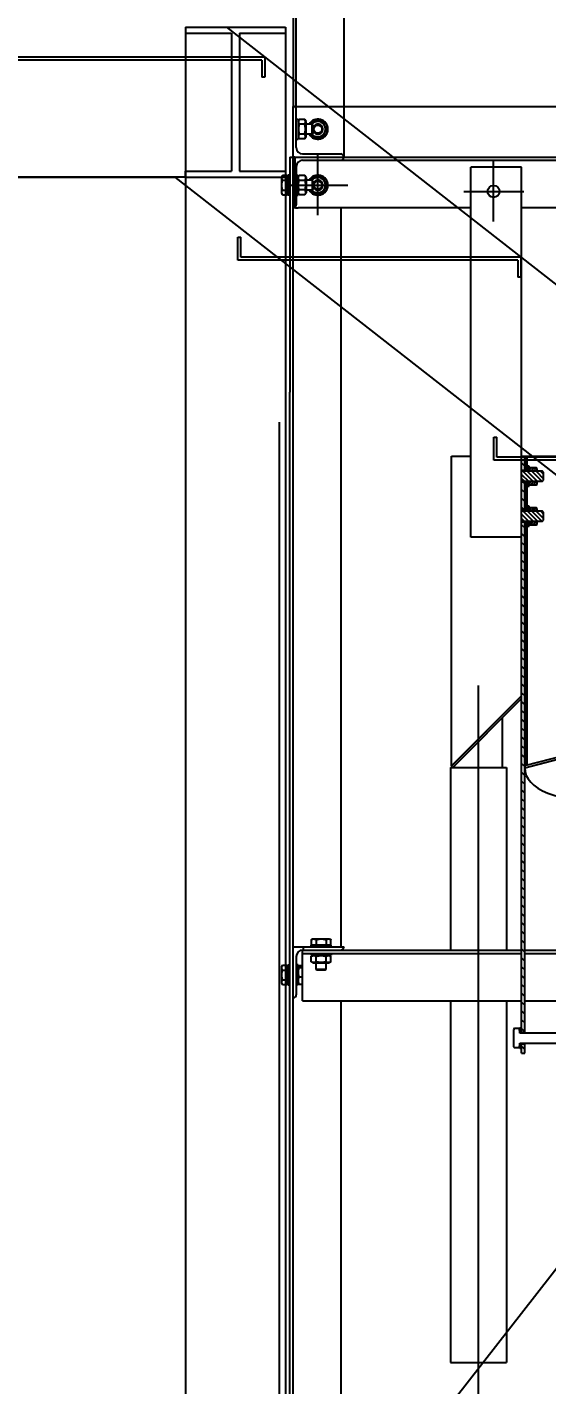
# Model space of a CAD drawing. Extents: x -24065 to -11187, y -102841 to -92978.
# Drawn here: x -14768 to -14248, y -96763 to -95405 of the extents above; entities that cross this region are included whole.
import ezdxf

# ---------------------------------------------------------------- set-up
doc = ezdxf.new("R2010")
doc.units = 0
doc.header["$LTSCALE"] = 200
doc.header["$MEASUREMENT"] = 0
doc.header["$PDMODE"] = 35
doc.header["$PDSIZE"] = 5
doc.linetypes.add('CENTER', pattern=[2, 1.25, -0.25, 0.25, -0.25])
for name, color, linetype in [('DIM', 1, 'Continuous'), ('HACH', 9, 'Continuous'), ('M3', 3, 'Continuous'), ('M4', 4, 'Continuous'), ('MC1', 8, 'CENTER')]:
    doc.layers.add(name, color=color, linetype=linetype)
doc.styles.add('ROMANS', font='romans.shx')
doc.dimstyles.new('CEMI-1. 25', dxfattribs={"dimscale": 25, "dimtxt": 2.5, "dimasz": 2.5, "dimexe": 1, "dimexo": 1, "dimtad": 1, "dimdec": 0, "dimtxsty": 'ROMANS', "dimcen": 0, "dimclrd": 1, "dimclre": 1, "dimclrt": 3, "dimadec": 0, "dimazin": 2, "dimtfac": 1, "dimtdec": 0, "dimtmove": 0, "dimatfit": 3, "dimfxl": 1.25, "dimlwd": -1, "dimlwe": -1, "dimarcsym": 1})
pattern_1 = [(135, (20243.7777, 1863.793), (-2.2097087, -2.2097087), [])]
pattern_2 = [(45, (20243.7777, 1863.793), (-1.32582521, 1.32582521), [])]

# ---------------------------------------------------------------- blocks, each defined once
blk = doc.blocks.new('iss')
at = {"layer": 'HACH'}
h = blk.add_hatch(dxfattribs=at)
h.set_pattern_fill('ANSI31', color=256, scale=50, style=0)
h.set_pattern_definition([(135, (-11993.17, 1863.793), (4.4194174, 4.4194174), [])])
h.paths.add_polyline_path([(3790.3, -19454), (3787.1, -19454), (3787.1, -19459.4), (3787.1, -19463), (3790.3, -19463)])
h.paths.add_polyline_path([(3787.1, -18946.9), (3787.1, -18932), (3790.3, -18932), (3790.3, -19175.3), (3790.3, -19177.5), (3790.3, -19443), (3787.1, -19443), (3787.1, -19433.3)])
h.paths.add_polyline_path([(3787.1, -18920), (3787.1, -18892), (3790.3, -18892), (3790.3, -18920)])
h.paths.add_polyline_path([(3787.1, -18880), (3787.1, -18866), (3790.3, -18866), (3790.3, -18880)])
h = blk.add_hatch(dxfattribs=at)
h.set_pattern_fill('ANSI31', color=256, scale=25, angle=90, style=0)
h.set_pattern_definition(pattern_1)
h.paths.add_polyline_path([(3808, -18891), (3809, -18890.1), (3809, -18882), (3808, -18881), (3802.5, -18881), (3794.5, -18881), (3787.1, -18881), (3787.1, -18891), (3794.5, -18891), (3802.5, -18891)])
h = blk.add_hatch(dxfattribs=at)
h.set_pattern_fill('ANSI31', color=256, scale=12.5, style=0)
h.set_pattern_definition([(45, (20243.7777, 1903.793), (-1.10485435, 1.10485435), [])])
h.paths.add_polyline_path([(3794.5, -18876), (3792.8, -18876), (3792.8, -18880.8), (3794.5, -18880.8), (3794.5, -18878.4)])
h.paths.add_polyline_path([(3792.8, -18896), (3794.5, -18896), (3794.5, -18893.7), (3794.5, -18891.3), (3792.8, -18891.3)])
h = blk.add_hatch(dxfattribs=at)
h.set_pattern_fill('ANSI31', color=256, scale=15, style=0)
h.set_pattern_definition(pattern_2)
h.paths.add_polyline_path([(3795, -18894.6), (3802, -18894.6), (3802.5, -18893.7), (3802.5, -18891), (3794.5, -18891), (3794.5, -18891.3), (3794.5, -18893.7)])
h.paths.add_polyline_path([(3802, -18877.5), (3795, -18877.5), (3794.5, -18878.4), (3794.5, -18880.8), (3794.5, -18881), (3802.5, -18881), (3802.5, -18878.4)])
h = blk.add_hatch(dxfattribs=at)
h.set_pattern_fill('ANSI31', color=256, scale=25, angle=90, style=0)
h.set_pattern_definition(pattern_1)
h.paths.add_polyline_path([(3808, -18931), (3809, -18930.1), (3809, -18922), (3808, -18921), (3802.5, -18921), (3794.5, -18921), (3787.1, -18921), (3787.1, -18931), (3794.5, -18931), (3802.5, -18931)])
h = blk.add_hatch(dxfattribs=at)
h.set_pattern_fill('ANSI31', color=256, scale=12.5, style=0)
h.set_pattern_definition([(45, (20243.7777, 1863.793), (-1.10485435, 1.10485435), [])])
h.paths.add_polyline_path([(3794.5, -18916), (3792.8, -18916), (3792.8, -18920.8), (3794.5, -18920.8), (3794.5, -18918.4)])
h.paths.add_polyline_path([(3792.8, -18936), (3794.5, -18936), (3794.5, -18933.7), (3794.5, -18931.3), (3792.8, -18931.3)])
h = blk.add_hatch(dxfattribs=at)
h.set_pattern_fill('ANSI31', color=256, scale=15, style=0)
h.set_pattern_definition(pattern_2)
h.paths.add_polyline_path([(3795, -18934.6), (3802, -18934.6), (3802.5, -18933.7), (3802.5, -18931), (3794.5, -18931), (3794.5, -18931.3), (3794.5, -18933.7)])
h.paths.add_polyline_path([(3802, -18917.5), (3795, -18917.5), (3794.5, -18918.4), (3794.5, -18920.8), (3794.5, -18921), (3802.5, -18921), (3802.5, -18918.4)])
at = {"layer": 'M3'}
for p, q in [((3609.3, -18286.9), (3609.3, -18566.9)), ((3558.5, -18337.7), (3558.5, -18516.1)), ((3561.7, -18519.1), (3561.7, -18334.6)), ((3558.5, -18566.9), (3558.5, -18516.1)), ((3558.5, -18516.1), (3558.6, -18516.1)), ((3558.5, -18516.1), (4692.1, -18516.1)), ((3561.7, -18557.3), (3561.7, -18519.1)), ((3561.7, -18528.9), (3563.4, -18528.9)), ((3563.4, -18528.9), (3563.4, -18548.9)), ((3563.4, -18531.2), (3564.6, -18529.1)), ((3570.1, -18529.1), (3564.6, -18529.1)), ((3570.1, -18534), (3564.6, -18534)), ((3571.4, -18531.2), (3570.1, -18529.1)), ((3571.4, -18546.5), (3571.4, -18531.2)), ((3577.7, -18533.9), (3571.4, -18533.9)), ((3577.7, -18543.9), (3577.7, -18533.9)), ((3578.6, -18534.8), (3577.7, -18533.9)), ((3563.4, -18546.5), (3564.6, -18548.7)), ((3564.6, -18543.7), (3570.1, -18543.7)), ((3571.4, -18546.5), (3570.1, -18548.7)), ((3577.7, -18543.9), (3571.4, -18543.9)), ((3578.6, -18543), (3577.7, -18543.9)), ((3578.6, -18543), (3578.6, -18534.8)), ((3561.7, -18548.9), (3563.4, -18548.9)), ((3570.1, -18548.7), (3564.6, -18548.7)), ((3555.3, -18566.9), (3555.3, -18801.9)), ((3555.3, -18566.9), (3558.5, -18566.9)), ((3558.5, -18801.9), (3558.5, -18566.9)), ((3560.3, -18566.9), (3558.5, -18566.9)), ((3560.3, -18566.9), (3558.5, -18566.9)), ((3560.3, -18566.9), (3560.3, -18617.1)), ((3560.3, -18566.9), (3609.3, -18566.9)), ((3560.3, -18566.9), (3609.3, -18566.9)), ((3568, -18563.7), (3606.2, -18563.7)), ((3568, -18570), (3911.4, -18570)), ((3609.3, -18566.9), (3609.3, -18566.7)), ((3609.3, -18566.9), (3609.3, -18567)), ((3609.3, -18566.9), (3911, -18566.9)), ((3547.2, -18586.4), (3548, -18585.1)), ((3547.2, -18603.4), (3547.2, -18586.4)), ((3553, -18585.1), (3548, -18585.1)), ((3553, -18604.7), (3553, -18585.1)), ((3553.6, -18587.2), (3553, -18587.2)), ((3553.6, -18584.9), (3553.6, -18604.9)), ((3555.3, -18584.9), (3553.6, -18584.9)), ((3561.7, -18576.4), (3561.7, -18614.6)), ((3561.7, -18584.9), (3563.4, -18584.9)), ((3563.4, -18604.9), (3563.4, -18584.9)), ((3563.4, -18587.2), (3564.6, -18585.1)), ((3570.1, -18585.1), (3564.6, -18585.1)), ((3571.4, -18587.2), (3570.1, -18585.1)), ((3571.4, -18587.2), (3571.4, -18602.5)), ((3787.1, -18576.9), (3736.3, -18576.9)), ((3736.3, -18946.9), (3736.3, -18576.9)), ((3787.1, -19443), (3787.1, -18576.9)), ((3548, -18590), (3553, -18590)), ((3548, -18599.8), (3553, -18599.8)), ((3564.6, -18590), (3570.1, -18590)), ((3570.1, -18599.7), (3564.6, -18599.7)), ((3577.7, -18589.9), (3571.4, -18589.9)), ((3577.7, -18599.9), (3571.4, -18599.9)), ((3577.7, -18589.9), (3577.7, -18599.9)), ((3578.6, -18590.8), (3577.7, -18589.9)), ((3578.6, -18599), (3577.7, -18599.9)), ((3578.6, -18590.8), (3578.6, -18599)), ((3547.2, -18603.4), (3548, -18604.7)), ((3548, -18604.7), (3553, -18604.7)), ((3553.6, -18602.6), (3553, -18602.6)), ((3555.3, -18604.9), (3553.6, -18604.9)), ((3561.7, -18604.9), (3563.4, -18604.9)), ((3563.4, -18602.5), (3564.6, -18604.7)), ((3570.1, -18604.7), (3564.6, -18604.7)), ((3571.4, -18602.5), (3570.1, -18604.7)), ((3558.5, -18617.7), (3558.6, -18617.7)), ((3736.3, -18617.7), (3563.6, -18617.7)), ((3606.1, -18617.7), (3606.1, -18801.9)), ((3908.2, -18617.7), (3787.1, -18617.7)), ((3555.3, -20002.3), (3555.3, -18801.9)), ((3558.5, -19998.7), (3558.5, -18801.9)), ((3606.1, -18801.9), (3606.1, -19356.8)), ((3717, -18866), (3736.3, -18866)), ((3717, -19175.6), (3717, -18866)), ((3787.1, -18866), (3911, -18866)), ((3790.3, -18881), (3790.3, -18866)), ((3790.4, -18881), (3790.4, -18866)), ((3790.7, -18866), (3790.7, -18880)), ((3792.7, -18880), (3792.7, -18866)), ((3787.1, -18880), (3790.3, -18880)), ((3808, -18881), (3787.1, -18881)), ((3790.7, -18880), (3792.7, -18880)), ((3794.5, -18876), (3792.8, -18876)), ((3792.8, -18881), (3792.8, -18876)), ((3792.8, -18880.8), (3794.5, -18880.8)), ((3794.5, -18881), (3794.5, -18876)), ((3795, -18877.5), (3794.5, -18878.4)), ((3802, -18877.5), (3795, -18877.5)), ((3802.5, -18878.4), (3802, -18877.5)), ((3802.5, -18881), (3802.5, -18878.4)), ((3809, -18882), (3808, -18881)), ((3809, -18890.1), (3809, -18882)), ((3787.1, -18891), (3808, -18891)), ((3790.3, -18892), (3787.1, -18892)), ((3790.3, -18921), (3790.3, -18891)), ((3790.4, -18921), (3790.4, -18891)), ((3792.7, -18892), (3790.7, -18892)), ((3790.7, -18892), (3790.7, -18920)), ((3792.7, -18920), (3792.7, -18892)), ((3792.8, -18896), (3792.8, -18891)), ((3794.5, -18891.3), (3792.8, -18891.3)), ((3792.8, -18896), (3794.5, -18896)), ((3794.5, -18896), (3794.5, -18891)), ((3794.5, -18893.7), (3795, -18894.6)), ((3795, -18894.6), (3802, -18894.6)), ((3801.3, -18894.7), (3795.8, -18894.7)), ((3802, -18894.6), (3802.5, -18893.7)), ((3802.5, -18893.7), (3802.5, -18891)), ((3808, -18891), (3809, -18890.1)), ((3787.1, -18920), (3790.3, -18920)), ((3808, -18921), (3787.1, -18921)), ((3790.7, -18920), (3792.7, -18920)), ((3794.5, -18916), (3792.8, -18916)), ((3792.8, -18921), (3792.8, -18916)), ((3792.8, -18920.8), (3794.5, -18920.8)), ((3794.5, -18921), (3794.5, -18916)), ((3795, -18917.5), (3794.5, -18918.4)), ((3802, -18917.5), (3795, -18917.5)), ((3802.5, -18918.4), (3802, -18917.5)), ((3802.5, -18921), (3802.5, -18918.4)), ((3809, -18922), (3808, -18921)), ((3809, -18930.1), (3809, -18922)), ((3787.1, -18931), (3808, -18931)), ((3790.3, -18932), (3787.1, -18932)), ((3790.3, -19443), (3790.3, -18931)), ((3790.4, -19175.3), (3790.4, -18931)), ((3792.7, -18932), (3790.7, -18932)), ((3790.7, -18932), (3790.7, -19175.2)), ((3792.7, -19174.7), (3792.7, -18932)), ((3792.8, -18936), (3792.8, -18931)), ((3794.5, -18931.3), (3792.8, -18931.3)), ((3792.8, -18936), (3794.5, -18936)), ((3794.5, -18936), (3794.5, -18931)), ((3794.5, -18933.7), (3795, -18934.6)), ((3795, -18934.6), (3802, -18934.6)), ((3801.3, -18934.7), (3795.8, -18934.7)), ((3802, -18934.6), (3802.5, -18933.7)), ((3802.5, -18933.7), (3802.5, -18931)), ((3808, -18931), (3809, -18930.1)), ((3787.1, -18946.9), (3736.3, -18946.9)), ((3790.3, -19102.3), (3790.4, -19102.2)), ((3716.8, -19175.8), (3787.1, -19105.5)), ((3718.1, -19174.5), (3787.1, -19105.5)), ((3787.1, -19108.3), (3718.2, -19177.2)), ((3790.4, -19105), (3790.3, -19105.1)), ((3768, -19177.3), (3768, -19127.4)), ((3790.3, -19175.3), (3890.8, -19149.5)), ((3790.3, -19177.5), (3890.3, -19151.7)), ((3715.8, -19177.3), (3772, -19177.3)), ((3715.8, -19177.3), (3715.8, -19360)), ((3718.2, -19177.2), (3716.8, -19175.8)), ((3719.8, -19177.3), (3719.8, -19175.7)), ((3772, -19177.3), (3772, -19360)), ((3790.3, -19175.3), (3790.3, -19177.5)), ((3578, -19348.7), (3576.7, -19349.5)), ((3578, -19348.7), (3595, -19348.7)), ((3595, -19348.7), (3596.3, -19349.5)), ((3558.5, -19356.8), (3609.3, -19356.8)), ((3568, -19360), (3787.1, -19360)), ((3568, -19410.8), (3568, -19360)), ((3568.5, -19356.8), (3568.5, -19360)), ((3596.5, -19355.1), (3576.5, -19355.1)), ((3576.5, -19356.8), (3576.5, -19355.1)), ((3576.7, -19349.5), (3576.7, -19354.5)), ((3576.7, -19354.5), (3596.3, -19354.5)), ((3578.8, -19355.1), (3578.8, -19354.5)), ((3581.6, -19349.5), (3581.6, -19354.5)), ((3591.4, -19349.5), (3591.4, -19354.5)), ((3594.2, -19355.1), (3594.2, -19354.5)), ((3596.3, -19354.5), (3596.3, -19349.5)), ((3596.5, -19356.8), (3596.5, -19355.1)), ((3609.3, -19356.8), (3609.3, -19356.9)), ((3790.3, -19360), (3892.2, -19360)), ((3547.2, -19376.3), (3548, -19375)), ((3548, -19375), (3553, -19375)), ((3553, -19394.6), (3553, -19375)), ((3553.6, -19394.8), (3553.6, -19374.8)), ((3553.6, -19374.8), (3555.3, -19374.8)), ((3561.7, -19366.3), (3561.7, -19404.6)), ((3563.4, -19374.8), (3561.7, -19374.8)), ((3563.4, -19374.8), (3563.4, -19394.8)), ((3568, -19375.6), (3564.6, -19375.6)), ((3568, -19363.2), (3787.1, -19363.2)), ((3576.5, -19363.2), (3576.5, -19364.9)), ((3576.5, -19364.9), (3596.5, -19364.9)), ((3578.8, -19364.9), (3576.7, -19366.1)), ((3576.7, -19371.6), (3576.7, -19366.1)), ((3578.8, -19372.9), (3576.7, -19371.6)), ((3594.1, -19372.9), (3578.8, -19372.9)), ((3581.5, -19379.2), (3581.5, -19372.9)), ((3581.7, -19371.6), (3581.7, -19366.1)), ((3591.3, -19366.1), (3591.3, -19371.6)), ((3591.5, -19379.2), (3591.5, -19372.9)), ((3594.1, -19364.9), (3596.3, -19366.1)), ((3594.1, -19372.9), (3596.3, -19371.6)), ((3596.3, -19371.6), (3596.3, -19366.1)), ((3596.5, -19363.2), (3596.5, -19364.9)), ((3790.3, -19363.2), (4460.3, -19363.2)), ((3547.2, -19393.3), (3547.2, -19376.3)), ((3548, -19379.9), (3553, -19379.9)), ((3548, -19389.7), (3553, -19389.7)), ((3553.6, -19377.1), (3553, -19377.1)), ((3563.4, -19377.2), (3563.9, -19376.2)), ((3564.6, -19377.4), (3568, -19377.4)), ((3564.6, -19386.7), (3568, -19386.7)), ((3591.5, -19379.2), (3581.5, -19379.2)), ((3582.4, -19380.1), (3581.5, -19379.2)), ((3590.6, -19380.1), (3582.4, -19380.1)), ((3590.6, -19380.1), (3591.5, -19379.2)), ((3547.2, -19393.3), (3548, -19394.6)), ((3553, -19394.6), (3548, -19394.6)), ((3553.6, -19392.5), (3553, -19392.5)), ((3553.6, -19394.8), (3555.3, -19394.8)), ((3563.4, -19394.8), (3561.7, -19394.8)), ((3563.4, -19392.5), (3563.9, -19393.4)), ((3564.6, -19394), (3568, -19394)), ((3558.6, -19407.6), (3558.5, -19407.6)), ((3568, -19410.8), (3787.1, -19410.8)), ((3606.1, -19410.8), (3606.1, -19961.1)), ((3715.8, -19410.8), (3715.8, -19772.3)), ((3772, -19410.8), (3772, -19772.3)), ((3790.3, -19410.8), (3874.5, -19410.8)), ((3779.8, -19438.1), (3779, -19439.5)), ((3779, -19439.5), (3779, -19456.5)), ((3779.8, -19438.1), (3784.8, -19438.1)), ((3784.8, -19440.3), (3784.8, -19438.1)), ((3785.4, -19440.3), (3784.8, -19440.3)), ((3785.4, -19443), (3785.4, -19438)), ((3787.1, -19438), (3785.4, -19438)), ((3785.4, -19442.7), (3787.1, -19442.7)), ((3841, -19443), (3785.4, -19443)), ((3787.1, -19442), (3790.3, -19442)), ((3779, -19456.5), (3779.8, -19457.8)), ((3784.8, -19457.8), (3784.8, -19455.7)), ((3784.8, -19455.7), (3785.4, -19455.7)), ((3785.4, -19453), (3841, -19453)), ((3785.4, -19458), (3785.4, -19453)), ((3787.1, -19453.2), (3785.4, -19453.2)), ((3787.1, -19463), (3787.1, -19453)), ((3790.3, -19454), (3787.1, -19454)), ((3790.3, -19463), (3790.3, -19453)), ((3784.8, -19457.8), (3779.8, -19457.8)), ((3785.4, -19458), (3787.1, -19458)), ((3787.1, -19463), (3790.3, -19463)), ((3715.8, -19772.3), (3772, -19772.3))]:
    blk.add_line(p, q, dxfattribs=at)
for centre, radius in [((3583.3, -18538.9), 4.08), ((3583.3, -18594.9), 4.08), ((3759.1, -18601.2), 6)]:
    blk.add_circle(centre, radius, dxfattribs=at)
for centre, radius, start, end in [((3558.6, -18519.1), 3.05, 0, 55.3524), ((3583.3, -18538.9), 10, 210, 150), ((3583.3, -18538.9), 7.65, 220.8132, 139.1868), ((3583.3, -18538.9), 5, 199.9484, 160.0516), ((3568, -18557.3), 6.35, 180, 270), ((3568, -18576.4), 6.35, 90, 180), ((3606.2, -18566.7), 3.05, 0, 90), ((3606.2, -18567), 3.05, 270, 0), ((3583.3, -18594.9), 10, 210, 150), ((3583.3, -18594.9), 7.65, 220.8132, 139.1868), ((3583.3, -18594.9), 5, 199.9484, 160.0516), ((3558.6, -18614.6), 3.05, 304.6476, 0), ((3568, -19366.3), 6.35, 90, 180), ((3606.2, -19356.9), 3.05, 270, 0), ((3558.6, -19404.6), 3.05, 270, 0)]:
    blk.add_arc(centre, radius, start, end, dxfattribs=at)
for centre, major_axis, ratio, start_param, end_param in [((3790.7, -18886), (0, 6), 0.027089, 0, 0.585686), ((3792.7, -18886), (0, -6), 0.027089, 3.141593, 3.727278), ((3790.7, -18886), (0, 6), 0.027089, 2.555907, 3.141593), ((3792.7, -18886), (0, -6), 0.027089, 5.6975, 6.283185), ((3790.7, -18926), (0, 6), 0.027089, 0, 0.585686), ((3792.7, -18926), (0, -6), 0.027089, 3.141593, 3.727278), ((3790.7, -18926), (0, 6), 0.027089, 2.555907, 3.141593), ((3792.7, -18926), (0, -6), 0.027089, 5.6975, 6.283185), ((4125.3, -19091.2), (-334.3, -91.7), 0.240393, 6.217332, 6.964719)]:
    blk.add_ellipse(centre, major_axis=major_axis, ratio=ratio, start_param=start_param, end_param=end_param, dxfattribs=at)
for points, knots in [([(3560.3, -18516.6), (3560.2, -18516.5), (3560.1, -18516.5), (3559.9, -18516.3), (3559.7, -18516.3), (3559.2, -18516.1), (3558.9, -18516.1), (3558.7, -18516.1), (3558.6, -18516.1), (3558.6, -18516.1)], [0.3099686, 0.3099686, 0.3099686, 0.3099686, 0.3564359, 0.3564359, 0.4328747, 0.4328747, 0.6114108, 0.6114108, 0.6677907, 0.6677907, 0.6677907, 0.6677907]), ([(3560.3, -18617.1), (3560.2, -18617.2), (3560.1, -18617.3), (3559.9, -18617.4), (3559.7, -18617.5), (3559.2, -18617.6), (3558.9, -18617.7), (3558.7, -18617.7), (3558.6, -18617.7), (3558.6, -18617.7)], [0.3099686, 0.3099686, 0.3099686, 0.3099686, 0.3564359, 0.3564359, 0.4328747, 0.4328747, 0.6114108, 0.6114108, 0.6677907, 0.6677907, 0.6677907, 0.6677907]), ([(3560.3, -18617.1), (3560.4, -18617.2), (3560.6, -18617.3), (3560.9, -18617.4), (3561.1, -18617.5), (3561.8, -18617.6), (3562.4, -18617.7), (3563.2, -18617.7), (3563.4, -18617.7), (3563.6, -18617.7)], [1.8898622, 1.8898622, 1.8898622, 1.8898622, 1.9363295, 1.9363295, 2.0127683, 2.0127683, 2.1913044, 2.1913044, 2.2476843, 2.2476843, 2.2476843, 2.2476843])]:
    blk.add_open_spline(points, degree=3, knots=knots, dxfattribs=at)
for points, weights in [([(3564.6, -18529.1), (3563.2, -18531.6), (3564.6, -18534)], [1, 1.15804961504, 1]), ([(3564.6, -18534), (3563.2, -18538.9), (3564.6, -18543.7)], [1, 1.1481454356, 1]), ([(3570.1, -18534), (3571.5, -18531.6), (3570.1, -18529.1)], [1, 1.15804961504, 1]), ([(3570.1, -18543.7), (3571.5, -18538.9), (3570.1, -18534)], [1, 1.1481454356, 1]), ([(3575.1, -18533.9), (3579.1, -18531.5), (3583.3, -18529.1)], [1.00953546924, 1.15312866425, 1]), ([(3583.3, -18529.1), (3587.6, -18531.6), (3591.9, -18534)], [1, 1.15804961504, 1]), ([(3591.9, -18534), (3591.9, -18538.9), (3591.9, -18543.7)], [1, 1.1481454356, 1]), ([(3564.6, -18543.7), (3563.2, -18546.2), (3564.6, -18548.7)], [1, 1.15804961504, 1]), ([(3570.1, -18548.7), (3571.5, -18546.2), (3570.1, -18543.7)], [1, 1.15804961504, 1]), ([(3583.3, -18548.7), (3579.1, -18546.3), (3575.1, -18543.9)], [1, 1.15312866425, 1.00953546924]), ([(3591.9, -18543.7), (3587.6, -18546.2), (3583.3, -18548.7)], [1, 1.15804961504, 1]), ([(3547.2, -18587.5), (3547.2, -18586.4), (3548, -18585.1)], [1, 1.0379548493, 1]), ([(3548, -18590), (3547.2, -18588.6), (3547.2, -18587.5)], [1, 1.0379548493, 1]), ([(3564.6, -18590), (3563.2, -18587.6), (3564.6, -18585.1)], [1, 1.15804961504, 1]), ([(3570.1, -18585.1), (3571.5, -18587.6), (3570.1, -18590)], [1, 1.15804961504, 1]), ([(3583.3, -18585.1), (3579.1, -18587.5), (3575.1, -18589.9)], [1, 1.15312866425, 1.00953546924]), ([(3591.9, -18590), (3587.6, -18587.6), (3583.3, -18585.1)], [1, 1.15804961504, 1]), ([(3547.2, -18594.9), (3547.2, -18592.6), (3548, -18590)], [1, 1.0379548493, 1]), ([(3548, -18599.8), (3547.2, -18597.1), (3547.2, -18594.9)], [1, 1.0379548493, 1]), ([(3547.2, -18602.2), (3547.2, -18601.1), (3548, -18599.8)], [1, 1.0379548493, 1]), ([(3564.6, -18604.7), (3563.2, -18602.2), (3564.6, -18599.7)], [1, 1.15804961504, 1]), ([(3564.6, -18599.7), (3563.2, -18594.9), (3564.6, -18590)], [1, 1.1481454356, 1]), ([(3570.1, -18590), (3571.5, -18594.9), (3570.1, -18599.7)], [1, 1.1481454356, 1]), ([(3570.1, -18599.7), (3571.5, -18602.2), (3570.1, -18604.7)], [1, 1.15804961504, 1]), ([(3575.1, -18599.9), (3579.1, -18602.3), (3583.3, -18604.7)], [1.00953546924, 1.15312866425, 1]), ([(3583.3, -18604.7), (3587.6, -18602.2), (3591.9, -18599.7)], [1, 1.15804961504, 1]), ([(3591.9, -18599.7), (3591.9, -18594.9), (3591.9, -18590)], [1, 1.1481454356, 1]), ([(3548, -18604.7), (3547.2, -18603.4), (3547.2, -18602.2)], [1, 1.0379548493, 1]), ([(3795.8, -18894.7), (3795.1, -18894.6), (3795, -18894.6)], [1, 1.0703468321, 1.07388530434]), ([(3802, -18894.6), (3802, -18894.6), (3801.3, -18894.7)], [1.07388530434, 1.0703468321, 1]), ([(3795.8, -18934.7), (3795.1, -18934.6), (3795, -18934.6)], [1, 1.0703468321, 1.07388530434]), ([(3802, -18934.6), (3802, -18934.6), (3801.3, -18934.7)], [1.07388530434, 1.0703468321, 1]), ([(3576.7, -19349.5), (3578, -19348.7), (3579.1, -19348.7)], [1, 1.0379548493, 1]), ([(3579.1, -19348.7), (3580.3, -19348.7), (3581.6, -19349.5)], [1, 1.0379548493, 1]), ([(3581.6, -19349.5), (3584.2, -19348.7), (3586.5, -19348.7)], [1, 1.0379548493, 1]), ([(3586.5, -19348.7), (3588.8, -19348.7), (3591.4, -19349.5)], [1, 1.0379548493, 1]), ([(3591.4, -19349.5), (3592.7, -19348.7), (3593.8, -19348.7)], [1, 1.0379548493, 1]), ([(3593.8, -19348.7), (3595, -19348.7), (3596.3, -19349.5)], [1, 1.0379548493, 1]), ([(3547.2, -19377.5), (3547.2, -19376.3), (3548, -19375)], [1, 1.0379548493, 1]), ([(3564.6, -19377.4), (3563.2, -19376.5), (3564.6, -19375.6)], [1, 1.15804961504, 1]), ([(3576.7, -19366.1), (3579.2, -19364.7), (3581.7, -19366.1)], [1, 1.15804961504, 1]), ([(3581.7, -19371.6), (3579.2, -19373.1), (3576.7, -19371.6)], [1, 1.15804961504, 1]), ([(3581.7, -19366.1), (3586.5, -19364.7), (3591.3, -19366.1)], [1, 1.1481454356, 1]), ([(3591.3, -19371.6), (3586.5, -19373), (3581.7, -19371.6)], [1, 1.1481454356, 1]), ([(3591.3, -19366.1), (3593.8, -19364.7), (3596.3, -19366.1)], [1, 1.15804961504, 1]), ([(3596.3, -19371.6), (3593.8, -19373.1), (3591.3, -19371.6)], [1, 1.15804961504, 1]), ([(3548, -19379.9), (3547.2, -19378.6), (3547.2, -19377.5)], [1, 1.0379548493, 1]), ([(3547.2, -19384.8), (3547.2, -19382.5), (3548, -19379.9)], [1, 1.03795484931, 1]), ([(3548, -19389.7), (3547.2, -19387.1), (3547.2, -19384.8)], [1, 1.03795484931, 1]), ([(3547.2, -19392.2), (3547.2, -19391), (3548, -19389.7)], [1, 1.0379548493, 1]), ([(3564.6, -19386.7), (3563.2, -19382.1), (3564.6, -19377.4)], [1, 1.15804961504, 1]), ([(3564.6, -19394), (3563.2, -19390.4), (3564.6, -19386.7)], [1, 1.1481454356, 1]), ([(3548, -19394.6), (3547.2, -19393.3), (3547.2, -19392.2)], [1, 1.0379548493, 1]), ([(3563.9, -19393.4), (3564.1, -19393.7), (3564.6, -19394)], [1.07007737726, 1.0524340393, 1])]:
    blk.add_rational_spline(points, weights, degree=2, dxfattribs=at)
at = {"layer": 'MC1', "ltscale": 2.5}
for p, q in [((3583.2, -18625), (3583.2, -18565)), ((3759.1, -18631.2), (3759.1, -18571.2)), ((3553.3, -18595), (3613.3, -18595)), ((3729.3, -18601.2), (3789.3, -18601.2))]:
    blk.add_line(p, q, dxfattribs=at)
at = {"layer": 'MC1', "ltscale": 10}
for p, q in [((3583.2, -19983.9), (4667.1, -18595)), ((3743.9, -19812.3), (3743.9, -19095.2))]:
    blk.add_line(p, q, dxfattribs=at)
blk = doc.blocks.new('*D50')
at = {"layer": 'Defpoints', "color": 0, "transparency": 16777216}
for p in [(-14515.9, -95775), (-16730.9, -97065.7), (-14515.9, -97415.3)]:
    blk.add_point(p, dxfattribs=at)
at = {"layer": 'DIM', "color": 1, "transparency": 16777216}
for p, q in [((-14515.9, -95800), (-14515.9, -97440.3)), ((-16730.9, -97090.7), (-16730.9, -97440.3)), ((-16668.4, -97415.3), (-14578.4, -97415.3))]:
    blk.add_line(p, q, dxfattribs=at)
for points in [[(-16668.4, -97404.9), (-16668.4, -97425.7), (-16730.9, -97415.3)], [(-14578.4, -97404.9), (-14578.4, -97425.7), (-14515.9, -97415.3)]]:
    blk.add_solid(points, dxfattribs=at)
at = {"layer": 'DIM', "color": 3, "transparency": 16777216, "insert": (-15623.4, -97368.4), "char_height": 62.5, "attachment_point": 5, "style": 'ROMANS'}
blk.add_mtext('2215', dxfattribs=at)
blk = doc.blocks.new('i100x150')
at = {"layer": 'M3'}
for p, q in [((11792.8, -21520.1), (11892.8, -21520.1)), ((11792.8, -21520.1), (11792.8, -21526.1)), ((11892.8, -21520.1), (11892.8, -21526.1)), ((11792.8, -21526.1), (11838.8, -21526.1)), ((11838.8, -21526.1), (11838.8, -21664.1)), ((11846.8, -21526.1), (11892.8, -21526.1)), ((11846.8, -21526.1), (11846.8, -21664.1)), ((11792.8, -21664.1), (11838.8, -21664.1)), ((11792.8, -21670.1), (11792.8, -21664.1)), ((11792.8, -21670.1), (11892.8, -21670.1)), ((11846.8, -21664.1), (11892.8, -21664.1)), ((11892.8, -21664.1), (11892.8, -21670.1))]:
    blk.add_line(p, q, dxfattribs=at)
blk = doc.blocks.new('degrau')
at = {"layer": 'M4'}
for p, q in [((-10488.1, -20024.8), (-10488.1, -20001.8)), ((-10488.1, -20001.8), (-10485.1, -20001.8)), ((-10485.1, -20021.8), (-10485.1, -20001.8)), ((-10208.1, -20024.8), (-10488.1, -20024.8)), ((-10205.1, -20021.8), (-10485.1, -20021.8)), ((-10208.1, -20024.8), (-10208.1, -20041.8)), ((-10205.1, -20021.8), (-10205.1, -20041.8)), ((-10205.1, -20041.8), (-10208.1, -20041.8))]:
    blk.add_line(p, q, dxfattribs=at)
blk = doc.blocks.new('ljk')
at = {"layer": 'M4'}
for p, q in [((-33880.7, -58925.8), (-31877.4, -60490.9)), ((-35003.7, -59075.8), (-33932.4, -59075.8)), ((-33932.4, -59075.8), (-32057.1, -60540.9))]:
    blk.add_line(p, q, dxfattribs=at)
at = {"layer": 'DIM'}
for p in [(-23637.1, -38934.1), (-23381.1, -39134.1), (-23125.1, -39334.1)]:
    blk.add_blockref('degrau', p, dxfattribs=at)

msp = doc.modelspace()

# ---------------------------------------------------------------- linework, layer by layer
at = {"layer": 'M4'}
for p, q in [((-14609.7, -95405), (-14609.8, -97035.1)), ((-14509.8, -95405), (-14509.8, -97035.1)), ((-14609.7, -95555), (-16730.9, -95554.8))]:
    msp.add_line(p, q, dxfattribs=at)

# ---------------------------------------------------------------- block references
at = {"layer": 'DIM'}
for name, p in [('iss', (-18060.6, -76968.1)), ('ljk', (19311.9, -36479.1)), ('i100x150', (-26402.5, -73884.9))]:
    msp.add_blockref(name, p, dxfattribs=at)

# ---------------------------------------------------------------- dimensions: what is measured, and where the dimension line sits
dim = msp.add_linear_dim(base=(-14515.9, -97415.3), p1=(-16730.9, -97065.7), p2=(-14515.9, -95775), dimstyle='CEMI-1. 25', dxfattribs=at)
dim.commit()
dim.dimension.update_dxf_attribs({"geometry": '*D50', "text_midpoint": (-15623.4, -97368.4)})

doc.saveas('drawing.dxf')
